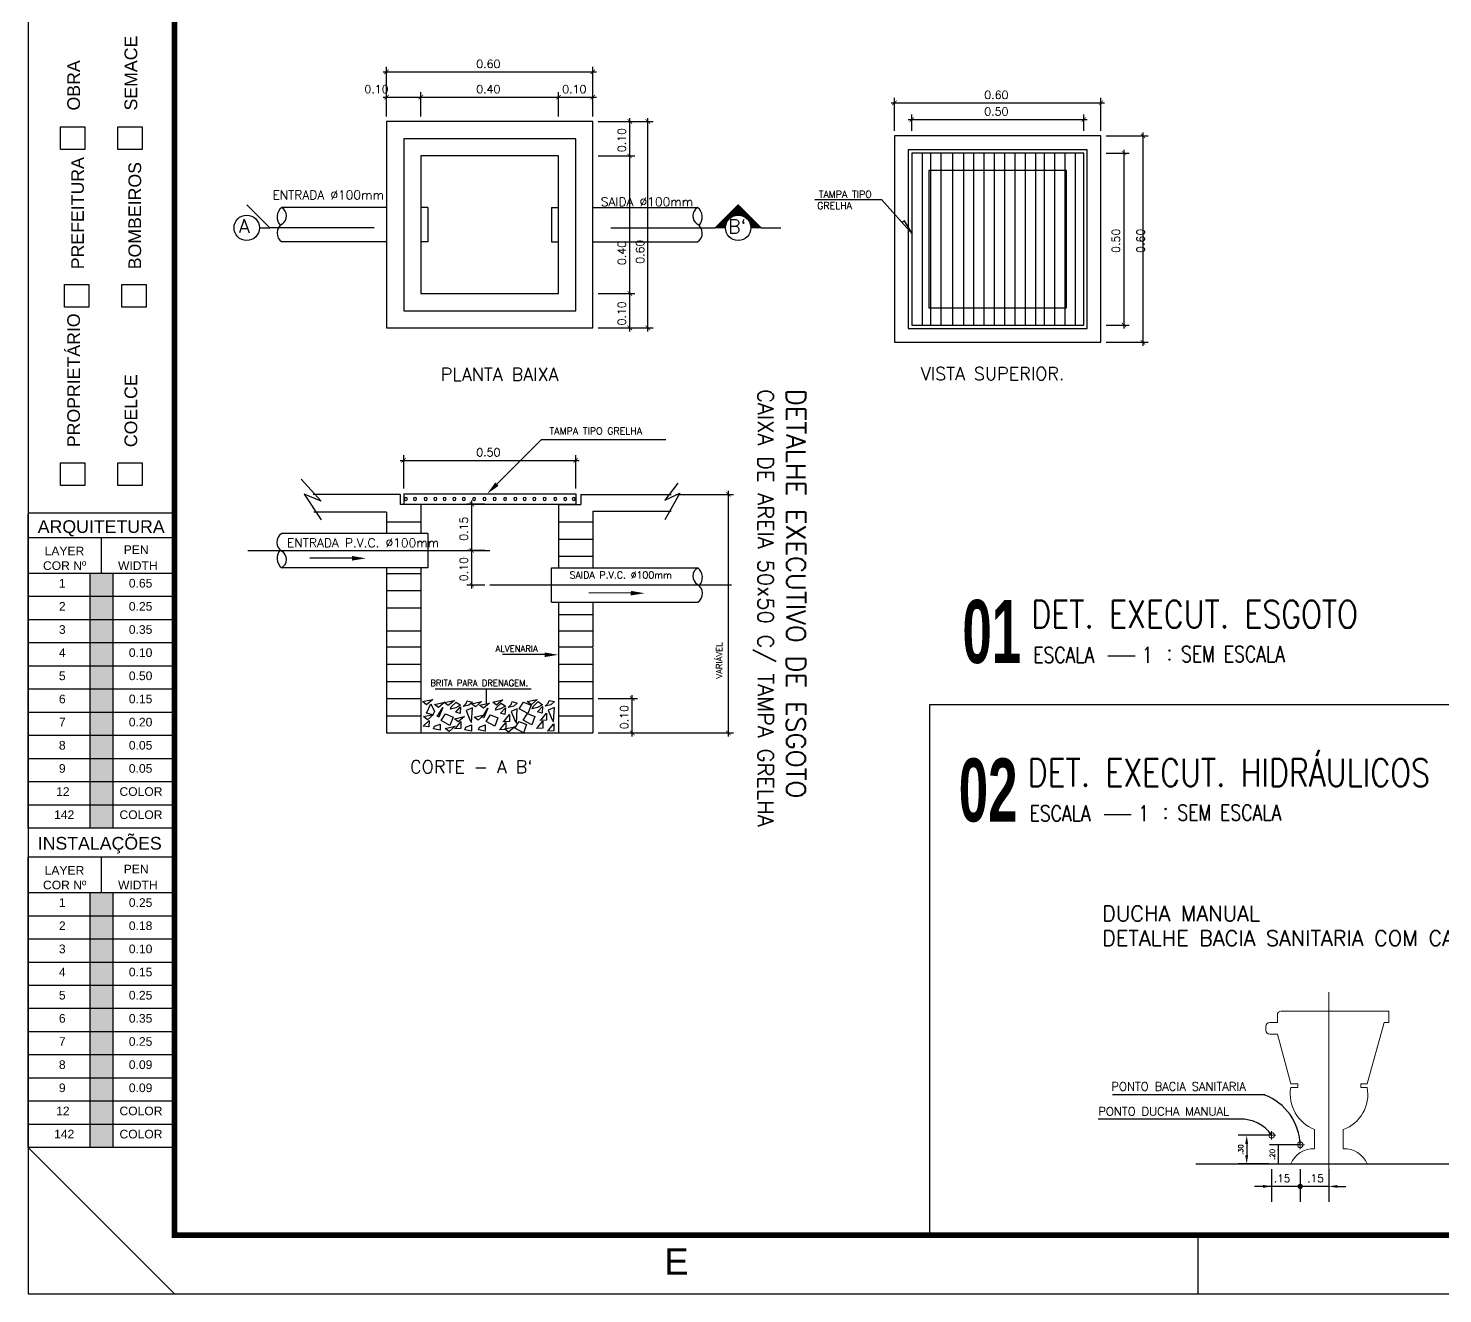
# Model space of a CAD drawing. Header units: millimetres. Extents: x -336 to -33, y -135 to 770.
# Drawn here: x -222.09 to -197.9, y 636.91 to 658.56 of the extents above; entities that cross this region are included whole.
import ezdxf
from ezdxf.enums import TextEntityAlignment as Align

# ---------------------------------------------------------------- set-up
doc = ezdxf.new("R2010")
doc.units = ezdxf.units.MM
doc.header["$LTSCALE"] = 50
doc.header["$MEASUREMENT"] = 0
for name, pattern in [('CENTER2', [28.575, 19.05, -3.175, 3.175, -3.175]), ('DASHDOT2', [0.5, 0.25, -0.125, 0, -0.125]), ('HIDDEN', [0.375, 0.25, -0.125])]:
    doc.linetypes.add(name, pattern=pattern)
doc.layers.get('0').update_dxf_attribs({"linetype": 'CONTINUOUS'})
for name, color, linetype in [('A-LAYOUT', 7, 'CONTINUOUS'), ('A-PEN-R', 1, 'CONTINUOUS'), ('CERC02', 3, 'CONTINUOUS'), ('DETALLHES_CAIXAS', 6, 'CONTINUOUS'), ("PRANCHA - PROJETU'S", 7, 'CONTINUOUS'), ('TEXT', 2, 'CONTINUOUS'), ('TUBELPAREDE', 2, 'CONTINUOUS'), ('TUBULACAO', 2, 'CONTINUOUS'), ('TXT_1', 2, 'CONTINUOUS'), ('TXT_2', 6, 'CONTINUOUS')]:
    doc.layers.add(name, color=color, linetype=linetype)
doc.layers.add('BLOCOS HIDRAULICA', color=4, linetype='CONTINUOUS', lineweight=9)
doc.styles.add('ADITIVOCAD', font='ROMANS.shx')
doc.styles.add('ARIAL', font='arial.ttf', dxfattribs={"height": 2})
doc.styles.add('REG140', font='romans.shx', dxfattribs={"width": 0.8, "height": 0.35})
doc.styles.add('REG80', font='romans.shx', dxfattribs={"width": 0.8, "height": 0.2})
doc.styles.add('ROMANS', font='romans', dxfattribs={"height": 0.1})
doc.styles.add('SANSSERIF2', font='sanssb__.ttf', dxfattribs={"width": 0.8})

# ---------------------------------------------------------------- blocks, each defined once
blk = doc.blocks.new('ADFSGASDFG')
at = {"layer": "PRANCHA - PROJETU'S"}
h = blk.add_hatch(color=1, dxfattribs=at)
h.set_gradient(color1=(255, 0, 0), color2=(255, 0, 0), tint=1)
h.paths.add_polyline_path([(278.03, 60.265), (277.634, 60.265), (277.634, 59.869), (278.03, 59.869)])
h = blk.add_hatch(color=1, dxfattribs=at)
h.set_gradient(color1=(255, 255, 0), color2=(255, 255, 0), tint=1)
h.paths.add_polyline_path([(278.03, 59.473), (278.03, 59.869), (277.634, 59.869), (277.634, 59.473)])
h = blk.add_hatch(color=1, dxfattribs=at)
h.set_gradient(color1=(0, 255, 0), color2=(0, 255, 0), tint=1)
h.paths.add_polyline_path([(278.03, 59.473), (277.634, 59.473), (277.634, 59.077), (278.03, 59.077)])
h = blk.add_hatch(color=1, dxfattribs=at)
h.set_gradient(color1=(0, 255, 255), color2=(0, 255, 255), tint=1)
h.paths.add_polyline_path([(278.03, 59.077), (277.634, 59.077), (277.634, 58.681), (278.03, 58.681)])
h = blk.add_hatch(color=1, dxfattribs=at)
h.set_gradient(color1=(0, 0, 255), color2=(0, 0, 255), tint=1)
h.paths.add_polyline_path([(278.03, 58.681), (277.634, 58.681), (277.634, 58.285), (278.03, 58.285)])
h = blk.add_hatch(color=1, dxfattribs=at)
h.set_gradient(color1=(255, 0, 255), color2=(255, 0, 255), tint=1)
h.paths.add_polyline_path([(278.03, 58.285), (277.634, 58.285), (277.634, 57.889), (278.03, 57.889)])
h = blk.add_hatch(color=1, dxfattribs=at)
h.set_gradient(color1=(255, 255, 255), tint=1)
h.paths.add_polyline_path([(278.03, 57.889), (277.634, 57.889), (277.634, 57.493), (278.03, 57.493)])
h = blk.add_hatch(color=1, dxfattribs=at)
h.set_gradient(color1=(128, 128, 128), color2=(128, 128, 128), tint=1)
h.paths.add_polyline_path([(278.03, 57.493), (277.634, 57.493), (277.634, 57.097), (278.03, 57.097)])
h = blk.add_hatch(color=1, dxfattribs=at)
h.set_gradient(color1=(192, 192, 192), color2=(192, 192, 192), tint=1)
h.paths.add_polyline_path([(278.03, 57.097), (277.634, 57.097), (277.634, 56.701), (278.03, 56.701)])
h = blk.add_hatch(color=1, dxfattribs=at)
h.set_gradient(color1=(204, 0, 0), color2=(204, 0, 0), tint=1)
h.paths.add_polyline_path([(278.03, 56.305), (278.03, 56.701), (277.634, 56.701), (277.634, 56.305)])
h = blk.add_hatch(color=1, dxfattribs=at)
h.set_gradient(color1=(0, 153, 204), color2=(0, 153, 204), tint=1)
h.paths.add_polyline_path([(278.03, 56.305), (277.634, 56.305), (277.634, 55.909), (278.03, 55.909)])
h = blk.add_hatch(color=1, dxfattribs=at)
h.set_gradient(color1=(255, 0, 0), color2=(255, 0, 0), tint=1)
h.paths.add_polyline_path([(278.03, 54.802), (277.634, 54.802), (277.634, 54.406), (278.03, 54.406)])
h = blk.add_hatch(color=1, dxfattribs=at)
h.set_gradient(color1=(255, 255, 0), color2=(255, 255, 0), tint=1)
h.paths.add_polyline_path([(278.03, 54.01), (278.03, 54.406), (277.634, 54.406), (277.634, 54.01)])
h = blk.add_hatch(color=1, dxfattribs=at)
h.set_gradient(color1=(0, 255, 0), color2=(0, 255, 0), tint=1)
h.paths.add_polyline_path([(278.03, 54.01), (277.634, 54.01), (277.634, 53.614), (278.03, 53.614)])
h = blk.add_hatch(color=1, dxfattribs=at)
h.set_gradient(color1=(0, 255, 255), color2=(0, 255, 255), tint=1)
h.paths.add_polyline_path([(278.03, 53.614), (277.634, 53.614), (277.634, 53.218), (278.03, 53.218)])
h = blk.add_hatch(color=1, dxfattribs=at)
h.set_gradient(color1=(0, 0, 255), color2=(0, 0, 255), tint=1)
h.paths.add_polyline_path([(278.03, 53.218), (277.634, 53.218), (277.634, 52.822), (278.03, 52.822)])
h = blk.add_hatch(color=1, dxfattribs=at)
h.set_gradient(color1=(255, 0, 255), color2=(255, 0, 255), tint=1)
h.paths.add_polyline_path([(278.03, 52.822), (277.634, 52.822), (277.634, 52.426), (278.03, 52.426)])
h = blk.add_hatch(color=1, dxfattribs=at)
h.set_gradient(color1=(255, 255, 255), tint=1)
h.paths.add_polyline_path([(278.03, 52.426), (277.634, 52.426), (277.634, 52.03), (278.03, 52.03)])
h = blk.add_hatch(color=1, dxfattribs=at)
h.set_gradient(color1=(128, 128, 128), color2=(128, 128, 128), tint=1)
h.paths.add_polyline_path([(278.03, 52.03), (277.634, 52.03), (277.634, 51.634), (278.03, 51.634)])
h = blk.add_hatch(color=1, dxfattribs=at)
h.set_gradient(color1=(192, 192, 192), color2=(192, 192, 192), tint=1)
h.paths.add_polyline_path([(278.03, 51.634), (277.634, 51.634), (277.634, 51.238), (278.03, 51.238)])
h = blk.add_hatch(color=1, dxfattribs=at)
h.set_gradient(color1=(204, 0, 0), color2=(204, 0, 0), tint=1)
h.paths.add_polyline_path([(278.03, 50.842), (278.03, 51.238), (277.634, 51.238), (277.634, 50.842)])
h = blk.add_hatch(color=1, dxfattribs=at)
h.set_gradient(color1=(0, 153, 204), color2=(0, 153, 204), tint=1)
h.paths.add_polyline_path([(278.03, 50.842), (277.634, 50.842), (277.634, 50.446), (278.03, 50.446)])
at = {"layer": "PRANCHA - PROJETU'S", "color": 1}
for p, q in [((276.578, 107.346), (276.578, 47.946)), ((279.078, 47.946), (276.578, 50.446)), ((296.578, 48.946), (296.578, 47.946)), ((276.578, 47.946), (360.678, 47.946))]:
    blk.add_line(p, q, dxfattribs=at)
at = {"layer": "PRANCHA - PROJETU'S"}
for p, q in [((279.086, 61.299), (276.578, 61.299)), ((276.578, 55.909), (276.578, 61.272)), ((279.086, 60.876), (276.578, 60.876)), ((279.086, 60.876), (276.578, 60.876)), ((277.832, 60.265), (277.832, 60.876)), ((279.086, 60.876), (279.086, 55.909)), ((279.086, 60.265), (276.578, 60.265)), ((277.634, 55.909), (277.634, 60.265)), ((278.03, 55.909), (278.03, 60.265)), ((279.086, 59.869), (276.578, 59.869)), ((279.086, 59.473), (276.578, 59.473)), ((279.086, 59.077), (276.578, 59.077)), ((279.086, 58.681), (276.578, 58.681)), ((279.086, 58.285), (276.578, 58.285)), ((279.086, 57.889), (276.578, 57.889)), ((279.086, 57.493), (276.578, 57.493)), ((279.086, 57.097), (276.578, 57.097)), ((279.086, 56.701), (276.578, 56.701)), ((279.086, 56.305), (276.578, 56.305)), ((279.086, 55.909), (276.578, 55.909)), ((279.086, 55.413), (276.578, 55.413)), ((276.578, 50.446), (276.578, 55.413)), ((277.832, 54.802), (277.832, 55.413)), ((279.086, 55.413), (279.086, 50.446)), ((279.086, 54.802), (276.578, 54.802)), ((277.634, 50.446), (277.634, 54.802)), ((278.03, 50.446), (278.03, 54.802)), ((279.086, 54.406), (276.578, 54.406)), ((279.086, 54.01), (276.578, 54.01)), ((279.086, 53.614), (276.578, 53.614)), ((279.086, 53.218), (276.578, 53.218)), ((279.086, 52.822), (276.578, 52.822)), ((279.086, 52.426), (276.578, 52.426)), ((279.086, 52.03), (276.578, 52.03)), ((279.086, 51.634), (276.578, 51.634)), ((279.086, 51.238), (276.578, 51.238)), ((279.086, 50.842), (276.578, 50.842)), ((279.086, 50.446), (276.578, 50.446))]:
    blk.add_line(p, q, dxfattribs=at)
at = {"layer": "PRANCHA - PROJETU'S", "color": 4, "const_width": 0.1}
blk.add_lwpolyline([(279.078, 106.346), (359.678, 106.346), (359.678, 48.946), (279.078, 48.946)], close=True, dxfattribs=at)
at = {"layer": "PRANCHA - PROJETU'S"}
for points in [[(277.13, 67.904), (277.548, 67.904), (277.548, 67.518), (277.13, 67.518)], [(278.109, 67.904), (278.526, 67.904), (278.526, 67.518), (278.109, 67.518)], [(277.197, 65.206), (277.615, 65.206), (277.615, 64.821), (277.197, 64.821)], [(278.176, 65.206), (278.594, 65.206), (278.594, 64.821), (278.176, 64.821)], [(277.13, 62.158), (277.548, 62.158), (277.548, 61.773), (277.13, 61.773)], [(278.109, 62.158), (278.526, 62.158), (278.526, 61.773), (278.109, 61.773)]]:
    blk.add_lwpolyline(points, close=True, dxfattribs=at)
at = {"layer": "PRANCHA - PROJETU'S", "color": 2, "style": 'ARIAL'}
for s, height, p in [('SEMACE', 0.2168, (278.224, 68.185)), ('OBRA', 0.2168, (277.245, 68.185)), ('PREFEITURA', 0.2168, (277.312, 65.469)), ('BOMBEIROS', 0.2168, (278.291, 65.469)), ('PROPRIETÁRIO', 0.21676, (277.245, 62.426)), ('COELCE', 0.2168, (278.224, 62.426))]:
    blk.add_text(s, height=height, rotation=90, dxfattribs=at).set_placement(p, align=Align.TOP_LEFT)
for s, p in [('ARQUITETURA', (276.74, 61.176)), ('INSTALAÇÕES', (276.74, 55.759))]:
    blk.add_text(s, height=0.21676, dxfattribs=at).set_placement(p, align=Align.TOP_LEFT)
at = {"layer": "PRANCHA - PROJETU'S", "style": 'ARIAL'}
for s, height, p in [('LAYER', 0.1479, (276.858, 60.724)), ('PEN', 0.1479, (278.211, 60.747)), ('COR Nº', 0.1479, (276.83, 60.474)), ('WIDTH', 0.1479, (278.113, 60.474)), ('1', 0.148, (277.102, 60.173)), ('0.65', 0.1479, (278.298, 60.173)), ('2', 0.148, (277.102, 59.777)), ('0.25', 0.1479, (278.298, 59.777)), ('3', 0.148, (277.102, 59.381)), ('0.35', 0.1479, (278.298, 59.381)), ('4', 0.148, (277.102, 58.985)), ('0.10', 0.1479, (278.298, 58.985)), ('5', 0.148, (277.102, 58.589)), ('0.50', 0.1479, (278.298, 58.589)), ('6', 0.148, (277.102, 58.193)), ('0.15', 0.1479, (278.298, 58.193)), ('0.20', 0.1479, (278.298, 57.797)), ('7', 0.148, (277.102, 57.797)), ('8', 0.148, (277.102, 57.401)), ('0.05', 0.1479, (278.298, 57.401)), ('9', 0.148, (277.102, 57.005)), ('0.05', 0.1479, (278.298, 57.005)), ('12', 0.1479, (277.055, 56.609)), ('COLOR', 0.1479, (278.138, 56.609)), ('142', 0.1479, (277.02, 56.213)), ('COLOR', 0.1479, (278.138, 56.213)), ('LAYER', 0.1479, (276.858, 55.261)), ('PEN', 0.1479, (278.211, 55.284)), ('COR Nº', 0.1479, (276.83, 55.011)), ('WIDTH', 0.1479, (278.113, 55.011)), ('1', 0.148, (277.102, 54.71)), ('0.25', 0.1479, (278.298, 54.71)), ('2', 0.148, (277.102, 54.314)), ('0.18', 0.1479, (278.298, 54.314)), ('3', 0.148, (277.102, 53.918)), ('0.10', 0.1479, (278.298, 53.918)), ('4', 0.148, (277.102, 53.522)), ('0.15', 0.1479, (278.298, 53.522)), ('5', 0.148, (277.102, 53.126)), ('0.25', 0.1479, (278.298, 53.126)), ('6', 0.148, (277.102, 52.73)), ('0.35', 0.1479, (278.298, 52.73)), ('7', 0.148, (277.102, 52.334)), ('0.25', 0.1479, (278.298, 52.334)), ('8', 0.148, (277.102, 51.938)), ('0.09', 0.1479, (278.298, 51.938)), ('9', 0.148, (277.102, 51.542)), ('0.09', 0.1479, (278.298, 51.542)), ('12', 0.1479, (277.055, 51.146)), ('COLOR', 0.1479, (278.138, 51.146)), ('142', 0.1479, (277.02, 50.75)), ('COLOR', 0.1479, (278.138, 50.75))]:
    blk.add_text(s, height=height, dxfattribs=at).set_placement(p, align=Align.TOP_LEFT)
at = {"layer": "PRANCHA - PROJETU'S", "color": 50, "linetype": 'Continuous', "style": 'ARIAL'}
blk.add_text('E', height=0.45, dxfattribs=at).set_placement((287.661, 48.496), align=Align.MIDDLE)
blk = doc.blocks.new('CRBODADOSÇ')
at = {"layer": "PRANCHA - PROJETU'S", "color": 3}
blk.add_line((164.825, 196.917), (165.288, 196.917), dxfattribs=at)
at = {"layer": "PRANCHA - PROJETU'S", "color": 3, "style": 'REG80', "width": 0.8}
for s, p in [('ESCALA', (163.548, 196.799)), ('1', (165.407, 196.799)), (':', (165.829, 196.842))]:
    blk.add_text(s, height=0.27, dxfattribs=at).set_placement(p)
at = {"layer": "PRANCHA - PROJETU'S", "color": 2, "style": 'REG140', "width": 0.8}
for tag, p in [('PROJETO', (163.521, 198.067)), ('DESENHO', (163.516, 197.395))]:
    blk.add_attdef(tag, p, '', height=0.472, dxfattribs=at)
at = {"layer": "PRANCHA - PROJETU'S", "style": 'SANSSERIF2', "width": 0.6}
blk.add_attdef('00', text='', height=1.08, dxfattribs=at).set_placement((162.84, 196.795), align=Align.CENTER)
at = {"layer": "PRANCHA - PROJETU'S", "color": 3, "style": 'REG80', "width": 0.8}
blk.add_attdef('ESCALA', (166.075, 196.813), '', height=0.27, dxfattribs=at)
blk = doc.blocks.new('*X1020')
at = {"color": 0}
for p, q in [((101.59, 65.457), (101.923, 65.79)), ((102.251, 65.457), (101.919, 65.789)), ((101.608, 65.457), (101.932, 65.781)), ((101.626, 65.457), (101.941, 65.772)), ((101.643, 65.457), (101.95, 65.763)), ((101.661, 65.457), (101.958, 65.755)), ((101.759, 65.543), (101.716, 65.586)), ((101.765, 65.554), (101.725, 65.594)), ((101.772, 65.565), (101.733, 65.603)), ((101.78, 65.575), (101.742, 65.612)), ((101.788, 65.584), (101.751, 65.621)), ((101.797, 65.593), (101.76, 65.63)), ((101.807, 65.601), (101.769, 65.639)), ((101.817, 65.609), (101.778, 65.648)), ((101.827, 65.615), (101.787, 65.656)), ((101.839, 65.622), (101.795, 65.665)), ((101.851, 65.627), (101.804, 65.674)), ((101.864, 65.632), (101.813, 65.683)), ((101.878, 65.636), (101.822, 65.692)), ((101.892, 65.639), (101.831, 65.701)), ((101.908, 65.641), (101.84, 65.709)), ((101.847, 65.626), (101.967, 65.746)), ((101.925, 65.641), (101.848, 65.718)), ((101.944, 65.64), (101.857, 65.727)), ((101.966, 65.636), (101.866, 65.736)), ((101.874, 65.635), (101.976, 65.737)), ((101.993, 65.627), (101.875, 65.745)), ((102.035, 65.602), (101.884, 65.754)), ((102.198, 65.457), (101.893, 65.762)), ((101.897, 65.64), (101.985, 65.728)), ((102.216, 65.457), (101.901, 65.771)), ((102.233, 65.457), (101.91, 65.78)), ((101.916, 65.641), (101.994, 65.719)), ((101.933, 65.641), (102.003, 65.71)), ((101.949, 65.639), (102.011, 65.702)), ((101.964, 65.636), (102.02, 65.693)), ((101.978, 65.633), (102.029, 65.684)), ((101.991, 65.628), (102.038, 65.675)), ((102.003, 65.622), (102.047, 65.666)), ((102.015, 65.616), (102.056, 65.657)), ((102.025, 65.609), (102.065, 65.649)), ((102.036, 65.602), (102.073, 65.64)), ((102.045, 65.594), (102.082, 65.631)), ((102.054, 65.585), (102.091, 65.622)), ((102.062, 65.576), (102.1, 65.613)), ((102.07, 65.566), (102.109, 65.604)), ((102.077, 65.555), (102.118, 65.595)), ((102.084, 65.544), (102.126, 65.587)), ((101.597, 65.457), (101.592, 65.462)), ((101.615, 65.457), (101.601, 65.471)), ((101.632, 65.457), (101.61, 65.48)), ((101.65, 65.457), (101.619, 65.488)), ((101.668, 65.457), (101.627, 65.497)), ((101.685, 65.457), (101.636, 65.506)), ((101.703, 65.457), (101.645, 65.515)), ((101.721, 65.457), (101.654, 65.524)), ((101.737, 65.458), (101.663, 65.533)), ((101.738, 65.475), (101.672, 65.541)), ((101.679, 65.457), (101.753, 65.531)), ((101.74, 65.49), (101.68, 65.55)), ((101.744, 65.505), (101.689, 65.559)), ((101.696, 65.457), (101.744, 65.504)), ((101.748, 65.518), (101.698, 65.568)), ((101.753, 65.531), (101.707, 65.577)), ((101.714, 65.457), (101.739, 65.482)), ((101.732, 65.457), (101.737, 65.463)), ((102.18, 65.457), (102.067, 65.571)), ((102.09, 65.532), (102.135, 65.578)), ((102.163, 65.457), (102.092, 65.528)), ((102.095, 65.52), (102.144, 65.569)), ((102.099, 65.506), (102.153, 65.56)), ((102.145, 65.457), (102.1, 65.502)), ((102.102, 65.492), (102.162, 65.551)), ((102.127, 65.457), (102.104, 65.48)), ((102.105, 65.477), (102.171, 65.542)), ((102.106, 65.46), (102.179, 65.534)), ((102.109, 65.457), (102.106, 65.461)), ((102.121, 65.457), (102.188, 65.525)), ((102.138, 65.457), (102.197, 65.516)), ((102.156, 65.457), (102.206, 65.507)), ((102.174, 65.457), (102.215, 65.498)), ((102.191, 65.457), (102.224, 65.489)), ((102.209, 65.457), (102.232, 65.481)), ((102.227, 65.457), (102.241, 65.472)), ((102.244, 65.457), (102.25, 65.463))]:
    blk.add_line(p, q, dxfattribs=at)

msp = doc.modelspace()

# ---------------------------------------------------------------- linework, layer by layer
at = {"color": 8}
for p, q in [((-200.948, 640.31), (-203.549, 640.31)), ((-201.373, 639.898), (-203.794, 639.898)), ((-200.717, 639.13), (-200.717, 639.13))]:
    msp.add_line(p, q, dxfattribs=at)
at = {"color": 8, "linetype": 'ByBlock'}
for p, q in [((-200.879, 639.62), (-201.403, 639.62)), ((-201.256, 639.473), (-201.256, 639.277)), ((-200.717, 639.457), (-200.717, 639.13)), ((-200.83, 639.043), (-200.83, 638.485)), ((-200.34, 639.043), (-200.34, 638.485)), ((-200.34, 639.043), (-200.34, 638.485)), ((-199.85, 639.043), (-199.85, 638.485)), ((-199.85, 638.746), (-201.121, 638.746)), ((-199.705, 638.746), (-199.56, 638.746))]:
    msp.add_line(p, q, dxfattribs=at)
at = {"linetype": 'ByBlock'}
for p, q in [((-200.34, 639.457), (-200.864, 639.457)), ((-200.879, 639.13), (-201.403, 639.13))]:
    msp.add_line(p, q, dxfattribs=at)
at = {"color": 8}
for centre, radius, start, end in [((-201.291, 639.422), 0.952, 2.1023, 68.8424), ((-201.357, 639.261), 0.637, 34.3393, 91.4406)]:
    msp.add_arc(centre, radius, start, end, dxfattribs=at)
at = {"color": 8, "linetype": 'ByBlock'}
for points in [[(-201.281, 639.473), (-201.232, 639.473), (-201.256, 639.62)], [(-200.732, 639.365), (-200.702, 639.365), (-200.717, 639.457)], [(-201.281, 639.277), (-201.232, 639.277), (-201.256, 639.13)], [(-200.732, 639.222), (-200.702, 639.222), (-200.717, 639.13)], [(-200.976, 638.771), (-200.976, 638.722), (-200.83, 638.746)], [(-199.705, 638.771), (-199.705, 638.722), (-199.85, 638.746)]]:
    msp.add_solid(points, dxfattribs=at)
at = {"layer": 'A-LAYOUT', "linetype": 'ByBlock'}
for p, q in [((-216.023, 657.81), (-212.376, 657.81)), ((-215.964, 657.049), (-215.964, 657.899)), ((-212.435, 657.049), (-212.435, 657.899)), ((-216.023, 657.378), (-215.317, 657.378)), ((-215.964, 657.049), (-215.964, 657.466)), ((-215.435, 657.378), (-212.965, 657.378)), ((-215.376, 657.049), (-215.376, 657.466)), ((-215.376, 657.049), (-215.376, 657.466)), ((-213.082, 657.378), (-212.376, 657.378)), ((-213.023, 657.049), (-213.023, 657.466)), ((-213.023, 657.049), (-213.023, 657.466)), ((-212.435, 657.049), (-212.435, 657.466)), ((-207.278, 656.802), (-207.278, 657.368)), ((-203.749, 656.802), (-203.749, 657.368)), ((-207.337, 657.28), (-203.69, 657.28)), ((-206.984, 656.802), (-206.984, 657.084)), ((-204.043, 656.802), (-204.043, 657.084)), ((-212.347, 656.96), (-211.407, 656.96)), ((-212.347, 656.96), (-211.716, 656.96)), ((-211.804, 656.313), (-211.804, 657.019)), ((-211.495, 653.372), (-211.495, 657.019)), ((-207.043, 656.996), (-203.984, 656.996)), ((-203.661, 656.714), (-202.941, 656.714)), ((-203.029, 653.126), (-203.029, 656.773)), ((-212.347, 656.372), (-211.716, 656.372)), ((-212.347, 656.372), (-211.716, 656.372)), ((-211.804, 653.961), (-211.804, 656.431)), ((-203.661, 656.42), (-203.266, 656.42)), ((-203.354, 653.42), (-203.354, 656.479)), ((-212.347, 654.019), (-211.716, 654.019)), ((-212.347, 654.019), (-211.716, 654.019)), ((-211.804, 653.372), (-211.804, 654.078)), ((-203.661, 653.479), (-203.266, 653.479)), ((-212.347, 653.431), (-211.407, 653.431)), ((-212.347, 653.431), (-211.716, 653.431)), ((-203.661, 653.185), (-202.941, 653.185)), ((-215.729, 651.165), (-212.67, 651.165)), ((-215.67, 650.682), (-215.67, 651.253)), ((-212.729, 650.682), (-212.729, 651.253)), ((-211.01, 650.583), (-210.031, 650.583)), ((-210.119, 646.444), (-210.119, 650.642)), ((-214.288, 650.417), (-214.593, 650.417)), ((-214.505, 649.563), (-214.505, 650.476)), ((-214.284, 649.621), (-214.593, 649.621)), ((-214.284, 649.621), (-214.593, 649.621)), ((-214.505, 648.974), (-214.505, 649.68)), ((-214.284, 649.033), (-214.593, 649.033)), ((-212.347, 647.091), (-211.674, 647.091)), ((-211.762, 646.444), (-211.762, 647.149)), ((-212.347, 646.502), (-210.031, 646.502)), ((-212.347, 646.502), (-211.674, 646.502))]:
    msp.add_line(p, q, dxfattribs=at)
at = {"layer": 'A-LAYOUT', "linetype": 'HIDDEN', "ltscale": 0.5}
for p, q in [((-212.729, 656.666), (-215.67, 656.666)), ((-215.67, 656.666), (-215.67, 653.725)), ((-212.729, 653.725), (-212.729, 656.666)), ((-215.67, 653.725), (-212.729, 653.725))]:
    msp.add_line(p, q, dxfattribs=at)
at = {"layer": 'A-LAYOUT'}
for p, q in [((-207.278, 656.714), (-207.278, 653.185)), ((-203.749, 656.714), (-207.278, 656.714)), ((-203.749, 653.185), (-203.749, 656.714)), ((-207.043, 656.479), (-207.043, 653.42)), ((-203.984, 656.479), (-207.043, 656.479)), ((-203.984, 653.42), (-203.984, 656.479)), ((-204.337, 656.126), (-206.69, 656.126)), ((-206.69, 656.126), (-206.69, 653.773)), ((-204.337, 653.773), (-204.337, 656.126)), ((-208.638, 655.627), (-207.499, 655.627)), ((-207.499, 655.627), (-206.969, 655.037)), ((-215.964, 655.49), (-217.754, 655.49)), ((-215.258, 655.49), (-215.376, 655.49)), ((-215.258, 655.49), (-215.258, 654.902)), ((-213.141, 655.49), (-213.141, 654.902)), ((-213.141, 655.49), (-213.023, 655.49)), ((-212.435, 655.49), (-210.646, 655.49)), ((-207.109, 655.261), (-207.147, 655.236)), ((-206.969, 655.037), (-207.109, 655.261)), ((-215.964, 654.902), (-217.754, 654.902)), ((-215.258, 654.902), (-215.376, 654.902)), ((-213.141, 654.902), (-213.023, 654.902)), ((-212.435, 654.902), (-210.646, 654.902)), ((-206.69, 653.773), (-204.337, 653.773)), ((-207.043, 653.42), (-203.984, 653.42)), ((-207.278, 653.185), (-203.749, 653.185)), ((-214.076, 650.758), (-213.312, 651.522)), ((-213.312, 651.522), (-211.188, 651.522)), ((-217.422, 650.841), (-217.082, 650.468)), ((-217.371, 650.587), (-217.082, 650.146)), ((-217.082, 650.468), (-217.371, 650.587)), ((-215.67, 650.594), (-212.729, 650.594)), ((-215.67, 650.594), (-215.67, 650.417)), ((-212.729, 650.594), (-212.729, 650.417)), ((-210.984, 650.773), (-211.205, 650.485)), ((-210.95, 650.604), (-211.205, 650.146)), ((-211.205, 650.485), (-210.95, 650.604)), ((-215.67, 650.417), (-212.729, 650.417)), ((-215.258, 649.916), (-217.756, 649.916)), ((-215.258, 649.916), (-215.258, 649.327)), ((-216.551, 649.49), (-217.272, 649.491)), ((-215.258, 649.327), (-217.756, 649.327)), ((-213.141, 649.327), (-210.643, 649.327)), ((-213.141, 648.739), (-213.141, 649.327)), ((-211.787, 648.897), (-212.507, 648.896)), ((-213.141, 648.739), (-210.643, 648.739)), ((-213.262, 647.843), (-213.982, 647.842)), ((-215.131, 647.257), (-213.491, 647.257)), ((-214.258, 647.257), (-214.258, 647.009)), ((-215.346, 647.038), (-215.173, 647.075)), ((-215.278, 646.985), (-215.346, 647.038)), ((-215.173, 647.075), (-215.278, 646.985)), ((-215.278, 646.842), (-215.203, 647)), ((-215.203, 647), (-215.143, 646.872)), ((-215.143, 646.992), (-214.969, 647.03)), ((-215.075, 646.94), (-215.143, 646.992)), ((-214.969, 647.03), (-215.075, 646.94)), ((-215.075, 646.819), (-214.999, 646.94)), ((-214.999, 646.94), (-215.067, 646.774)), ((-214.977, 647.023), (-214.804, 647.06)), ((-214.909, 646.97), (-214.977, 647.023)), ((-214.804, 647.06), (-214.909, 646.97)), ((-214.871, 646.91), (-214.856, 646.947)), ((-214.781, 646.932), (-214.871, 646.91)), ((-214.856, 646.947), (-214.774, 647.03)), ((-214.698, 646.977), (-214.781, 646.932)), ((-214.781, 646.857), (-214.698, 646.947)), ((-214.774, 647.03), (-214.698, 646.977)), ((-214.698, 646.947), (-214.706, 646.834)), ((-214.653, 646.955), (-214.6, 647.008)), ((-214.555, 646.977), (-214.653, 646.955)), ((-214.6, 647.008), (-214.585, 647.053)), ((-214.495, 646.932), (-214.6, 646.887)), ((-214.585, 647.053), (-214.495, 647.03)), ((-214.495, 647.03), (-214.555, 646.977)), ((-214.51, 647), (-214.337, 647.038)), ((-214.442, 646.947), (-214.51, 647)), ((-214.51, 646.684), (-214.495, 646.932)), ((-214.337, 647.038), (-214.442, 646.947)), ((-214.374, 646.977), (-214.201, 647.015)), ((-214.307, 646.925), (-214.374, 646.977)), ((-214.201, 647.015), (-214.307, 646.925)), ((-214.307, 646.804), (-214.231, 646.925)), ((-214.231, 646.925), (-214.299, 646.759)), ((-214.148, 647.03), (-213.975, 647.068)), ((-214.081, 646.977), (-214.148, 647.03)), ((-214.103, 646.895), (-214.088, 646.932)), ((-214.013, 646.917), (-214.103, 646.895)), ((-214.088, 646.932), (-214.005, 647.015)), ((-213.975, 647.068), (-214.081, 646.977)), ((-213.93, 646.962), (-214.013, 646.917)), ((-214.013, 646.842), (-213.93, 646.932)), ((-214.005, 647.015), (-213.93, 646.962)), ((-213.93, 646.932), (-213.938, 646.819)), ((-213.885, 646.94), (-213.832, 646.992)), ((-213.787, 646.962), (-213.885, 646.94)), ((-213.832, 646.992), (-213.817, 647.038)), ((-213.727, 646.917), (-213.832, 646.872)), ((-213.817, 647.038), (-213.727, 647.015)), ((-213.727, 647.015), (-213.787, 646.962)), ((-213.742, 646.669), (-213.727, 646.917)), ((-213.697, 646.917), (-213.621, 647.03)), ((-213.546, 646.834), (-213.697, 646.917)), ((-213.621, 647.03), (-213.493, 646.977)), ((-213.561, 647.038), (-213.388, 647.075)), ((-213.493, 646.985), (-213.561, 647.038)), ((-213.493, 646.977), (-213.546, 646.834)), ((-213.388, 647.075), (-213.493, 646.985)), ((-213.471, 646.917), (-213.456, 646.955)), ((-213.38, 646.94), (-213.471, 646.917)), ((-213.456, 646.955), (-213.373, 647.038)), ((-213.297, 646.985), (-213.38, 646.94)), ((-213.38, 646.865), (-213.297, 646.955)), ((-213.373, 647.038), (-213.297, 646.985)), ((-213.297, 646.955), (-213.305, 646.842)), ((-213.252, 646.962), (-213.2, 647.015)), ((-213.154, 646.985), (-213.252, 646.962)), ((-213.2, 647.015), (-213.185, 647.06)), ((-213.094, 646.94), (-213.2, 646.895)), ((-213.185, 647.06), (-213.094, 647.038)), ((-213.094, 647.038), (-213.154, 646.985)), ((-213.109, 646.691), (-213.094, 646.94)), ((-215.338, 646.616), (-215.233, 646.714)), ((-215.331, 646.782), (-215.158, 646.819)), ((-215.263, 646.729), (-215.331, 646.782)), ((-215.173, 646.812), (-215.278, 646.842)), ((-215.158, 646.819), (-215.263, 646.729)), ((-215.233, 646.714), (-215.24, 646.609)), ((-215.143, 646.872), (-215.173, 646.812)), ((-215.105, 646.797), (-215.075, 646.819)), ((-215.067, 646.774), (-215.105, 646.797)), ((-215.03, 646.714), (-214.954, 646.827)), ((-214.879, 646.631), (-215.03, 646.714)), ((-214.954, 646.827), (-214.826, 646.774)), ((-214.826, 646.774), (-214.879, 646.631)), ((-214.804, 646.744), (-214.63, 646.782)), ((-214.736, 646.691), (-214.804, 646.744)), ((-214.706, 646.834), (-214.781, 646.857)), ((-214.781, 646.586), (-214.691, 646.699)), ((-214.63, 646.782), (-214.736, 646.691)), ((-214.691, 646.699), (-214.691, 646.579)), ((-214.6, 646.887), (-214.54, 646.729)), ((-214.54, 646.729), (-214.51, 646.684)), ((-214.465, 646.774), (-214.292, 646.812)), ((-214.397, 646.722), (-214.465, 646.774)), ((-214.292, 646.812), (-214.397, 646.722)), ((-214.337, 646.782), (-214.307, 646.804)), ((-214.299, 646.759), (-214.337, 646.782)), ((-214.261, 646.699), (-214.186, 646.812)), ((-214.111, 646.616), (-214.261, 646.699)), ((-214.186, 646.812), (-214.058, 646.759)), ((-214.058, 646.759), (-214.111, 646.616)), ((-213.938, 646.819), (-214.013, 646.842)), ((-214.013, 646.571), (-213.923, 646.684)), ((-213.862, 646.699), (-213.975, 646.691)), ((-213.953, 646.706), (-213.862, 646.819)), ((-213.923, 646.684), (-213.923, 646.564)), ((-213.862, 646.819), (-213.862, 646.699)), ((-213.832, 646.872), (-213.772, 646.714)), ((-213.772, 646.714), (-213.742, 646.669)), ((-213.772, 646.586), (-213.697, 646.699)), ((-213.697, 646.699), (-213.569, 646.646)), ((-213.629, 646.722), (-213.554, 646.834)), ((-213.478, 646.639), (-213.629, 646.722)), ((-213.554, 646.834), (-213.425, 646.782)), ((-213.425, 646.782), (-213.478, 646.639)), ((-213.305, 646.842), (-213.38, 646.865)), ((-213.38, 646.594), (-213.29, 646.706)), ((-213.23, 646.722), (-213.343, 646.714)), ((-213.32, 646.729), (-213.23, 646.842)), ((-213.29, 646.706), (-213.29, 646.586)), ((-213.23, 646.842), (-213.23, 646.722)), ((-213.2, 646.895), (-213.139, 646.737)), ((-213.139, 646.737), (-213.109, 646.691)), ((-215.376, 646.502), (-213.023, 646.502)), ((-215.24, 646.609), (-215.338, 646.616)), ((-215.158, 646.571), (-215.143, 646.616)), ((-215.045, 646.548), (-215.158, 646.571)), ((-215.143, 646.616), (-215.045, 646.654)), ((-215.045, 646.654), (-215.045, 646.548)), ((-214.962, 646.579), (-214.789, 646.616)), ((-214.894, 646.526), (-214.962, 646.579)), ((-214.789, 646.616), (-214.894, 646.526)), ((-214.691, 646.579), (-214.804, 646.571)), ((-214.623, 646.556), (-214.608, 646.601)), ((-214.51, 646.533), (-214.623, 646.556)), ((-214.608, 646.601), (-214.51, 646.639)), ((-214.51, 646.639), (-214.51, 646.533)), ((-214.389, 646.556), (-214.374, 646.601)), ((-214.276, 646.533), (-214.389, 646.556)), ((-214.374, 646.601), (-214.276, 646.639)), ((-214.276, 646.639), (-214.276, 646.533)), ((-213.923, 646.564), (-214.035, 646.556)), ((-213.945, 646.571), (-213.772, 646.609)), ((-213.877, 646.518), (-213.945, 646.571)), ((-213.772, 646.609), (-213.877, 646.518)), ((-213.621, 646.503), (-213.772, 646.586)), ((-213.569, 646.646), (-213.621, 646.503)), ((-213.29, 646.586), (-213.403, 646.579)), ((-213.102, 646.541), (-213.215, 646.533)), ((-213.192, 646.548), (-213.102, 646.661)), ((-213.102, 646.661), (-213.102, 646.541))]:
    msp.add_line(p, q, dxfattribs=at)
at = {"layer": 'A-LAYOUT', "linetype": 'CENTER2'}
for p, q in [((-218.335, 649.621), (-214.196, 649.621)), ((-210.064, 649.033), (-214.196, 649.033))]:
    msp.add_line(p, q, dxfattribs=at)
at = {"layer": 'A-LAYOUT', "linetype": 'ByBlock', "const_width": 0.0115}
for points in [[(-215.926, 657.849), (-216.002, 657.772)], [(-212.473, 657.772), (-212.397, 657.849)], [(-215.926, 657.416), (-216.002, 657.339)], [(-215.414, 657.339), (-215.338, 657.416)], [(-215.338, 657.416), (-215.414, 657.339)], [(-212.985, 657.416), (-213.062, 657.339)], [(-213.062, 657.339), (-212.985, 657.416)], [(-212.473, 657.339), (-212.397, 657.416)], [(-207.24, 657.318), (-207.316, 657.241)], [(-203.787, 657.241), (-203.711, 657.318)], [(-211.766, 656.922), (-211.843, 656.999)], [(-211.457, 656.922), (-211.533, 656.999)], [(-206.946, 657.034), (-207.022, 656.957)], [(-204.081, 656.957), (-204.005, 657.034)], [(-202.991, 656.676), (-203.067, 656.752)], [(-211.843, 656.41), (-211.766, 656.334)], [(-211.766, 656.334), (-211.843, 656.41)], [(-203.316, 656.382), (-203.392, 656.458)], [(-211.766, 653.981), (-211.843, 654.058)], [(-211.843, 654.058), (-211.766, 653.981)], [(-211.843, 653.47), (-211.766, 653.393)], [(-211.533, 653.47), (-211.457, 653.393)], [(-203.392, 653.517), (-203.316, 653.441)], [(-203.067, 653.223), (-202.991, 653.147)], [(-215.632, 651.203), (-215.708, 651.127)], [(-212.767, 651.127), (-212.691, 651.203)], [(-210.081, 650.545), (-210.158, 650.622)], [(-214.467, 650.379), (-214.543, 650.456)], [(-214.543, 649.66), (-214.467, 649.583)], [(-214.467, 649.583), (-214.543, 649.66)], [(-214.543, 649.072), (-214.467, 648.995)], [(-211.724, 647.052), (-211.801, 647.129)], [(-211.801, 646.541), (-211.724, 646.464)], [(-210.158, 646.541), (-210.081, 646.464)]]:
    msp.add_lwpolyline(points, dxfattribs=at)
at = {"layer": 'A-LAYOUT'}
for centre, radius, start, end in [((-217.625, 655.326), 0.209, 128.1461, 222.7189), ((-217.838, 655.347), 0.166, 302.166, 59.5336), ((-210.561, 655.347), 0.166, 120.4664, 237.834), ((-210.774, 655.326), 0.209, 317.2811, 51.8539), ((-217.653, 655.053), 0.182, 122.166, 236.2528), ((-210.746, 655.053), 0.182, 303.7472, 57.834), ((-215.634, 650.506), 0.0265, 0, 180), ((-215.634, 650.506), 0.0265, 180, 0), ((-215.475, 650.506), 0.0265, 0, 180), ((-215.475, 650.506), 0.0265, 180, 0), ((-215.295, 650.506), 0.0265, 0, 180), ((-215.295, 650.506), 0.0265, 180, 0), ((-215.129, 650.506), 0.0265, 0, 180), ((-215.129, 650.506), 0.0265, 180, 0), ((-214.971, 650.506), 0.0265, 0, 180), ((-214.971, 650.506), 0.0265, 180, 0), ((-214.804, 650.506), 0.0265, 0, 180), ((-214.804, 650.506), 0.0265, 180, 0), ((-214.642, 650.506), 0.0265, 0, 180), ((-214.642, 650.506), 0.0265, 180, 0), ((-214.466, 650.506), 0.0265, 0, 180), ((-214.466, 650.506), 0.0265, 180, 0), ((-214.289, 650.506), 0.0265, 0, 180), ((-214.289, 650.506), 0.0265, 180, 0), ((-214.113, 650.506), 0.0265, 0, 180), ((-214.113, 650.506), 0.0265, 180, 0), ((-213.936, 650.506), 0.0265, 0, 180), ((-213.936, 650.506), 0.0265, 180, 0), ((-213.76, 650.506), 0.0265, 0, 180), ((-213.76, 650.506), 0.0265, 180, 0), ((-213.601, 650.506), 0.0265, 0, 180), ((-213.601, 650.506), 0.0265, 180, 0), ((-213.436, 650.506), 0.0265, 0, 180), ((-213.436, 650.506), 0.0265, 180, 0), ((-213.258, 650.506), 0.0265, 0, 180), ((-213.258, 650.506), 0.0265, 180, 0), ((-213.079, 650.506), 0.0265, 0, 180), ((-213.079, 650.506), 0.0265, 180, 0), ((-212.908, 650.506), 0.0265, 0, 180), ((-212.908, 650.506), 0.0265, 180, 0), ((-212.762, 650.506), 0.0265, 0, 180), ((-212.762, 650.506), 0.0265, 180, 0), ((-217.655, 649.765), 0.182, 123.7472, 237.834), ((-217.627, 649.492), 0.209, 137.2811, 231.8539), ((-217.84, 649.47), 0.166, 300.4664, 57.834), ((-210.559, 649.184), 0.166, 120.4664, 237.834), ((-210.772, 649.163), 0.209, 317.2811, 51.8539), ((-210.744, 648.89), 0.182, 303.7472, 57.834)]:
    msp.add_arc(centre, radius, start, end, dxfattribs=at)
for points in [[(-214.049, 650.73), (-214.104, 650.786), (-214.243, 650.592)], [(-216.551, 649.529), (-216.551, 649.451), (-216.316, 649.49)], [(-211.786, 648.933), (-211.787, 648.854), (-211.551, 648.893)], [(-213.261, 647.879), (-213.262, 647.801), (-213.026, 647.839)]]:
    msp.add_solid(points, dxfattribs=at)
at = {"layer": 'A-PEN-R'}
for p, q in [((-206.673, 637.911), (-206.673, 646.989)), ((-206.673, 646.989), (-156.489, 646.989))]:
    msp.add_line(p, q, dxfattribs=at)
at = {"layer": 'BLOCOS HIDRAULICA', "linetype": 'DASHDOT2'}
msp.add_line((-199.85, 638.64), (-199.85, 642.071), dxfattribs=at)
at = {"layer": 'BLOCOS HIDRAULICA'}
for p, q in [((-200.732, 641.548), (-200.732, 641.678)), ((-200.667, 641.744), (-198.826, 641.744)), ((-198.826, 641.744), (-198.826, 641.548)), ((-200.928, 641.417), (-200.928, 641.482)), ((-200.863, 641.548), (-200.732, 641.548)), ((-198.903, 641.548), (-199.197, 640.502)), ((-198.826, 641.548), (-198.903, 641.548)), ((-200.732, 641.352), (-200.863, 641.352)), ((-200.504, 640.502), (-200.732, 641.352)), ((-200.382, 640.502), (-200.504, 640.502)), ((-200.504, 640.437), (-200.382, 640.437)), ((-200.382, 640.437), (-200.382, 640.502)), ((-199.197, 640.502), (-199.306, 640.502)), ((-199.306, 640.437), (-199.197, 640.437)), ((-200.095, 639.392), (-200.095, 639.718)), ((-199.605, 639.718), (-199.605, 639.392)), ((-200.904, 639.62), (-200.756, 639.62)), ((-200.414, 639.457), (-200.266, 639.457))]:
    msp.add_line(p, q, dxfattribs=at)
at = {"layer": 'BLOCOS HIDRAULICA', "color": 8}
for p, q in [((-199.306, 640.502), (-199.306, 640.437)), ((-199.197, 639.13), (-200.504, 639.13))]:
    msp.add_line(p, q, dxfattribs=at)
at = {"layer": 'BLOCOS HIDRAULICA', "linetype": 'Continuous'}
for p, q in [((-200.83, 639.546), (-200.83, 639.694)), ((-200.34, 639.383), (-200.34, 639.531))]:
    msp.add_line(p, q, dxfattribs=at)
at = {"layer": 'BLOCOS HIDRAULICA'}
for centre in [(-200.83, 639.62), (-200.34, 639.457)]:
    msp.add_circle(centre, 0.0481, dxfattribs=at)
for centre, radius, start, end in [((-200.667, 641.678), 0.0653, 90, 180), ((-200.863, 641.482), 0.0653, 90, 180), ((-200.863, 641.417), 0.0653, 180, 270), ((-199.848, 640.334), 0.664, 171.092, 248.1169), ((-199.824, 640.318), 0.639, 290.0734, 10.7177), ((-200.109, 638.963), 0.429, 88.2287, 157.0098), ((-199.583, 638.977), 0.415, 21.6607, 93.1009)]:
    msp.add_arc(centre, radius, start, end, dxfattribs=at)
at = {"layer": 'DETALLHES_CAIXAS'}
for p, q in [((-215.964, 656.96), (-215.964, 653.431)), ((-212.435, 656.96), (-215.964, 656.96)), ((-212.435, 653.431), (-212.435, 656.96)), ((-213.023, 656.372), (-215.376, 656.372)), ((-215.376, 656.372), (-215.376, 654.019)), ((-213.023, 654.019), (-213.023, 656.372)), ((-206.984, 656.42), (-206.984, 653.479)), ((-204.043, 656.42), (-206.984, 656.42)), ((-206.807, 656.42), (-206.807, 653.479)), ((-206.66, 656.42), (-206.66, 653.479)), ((-206.484, 656.42), (-206.484, 653.479)), ((-206.288, 656.42), (-206.288, 653.479)), ((-206.101, 656.42), (-206.101, 653.479)), ((-205.925, 656.42), (-205.925, 653.479)), ((-205.749, 656.42), (-205.749, 653.479)), ((-205.572, 656.42), (-205.572, 653.479)), ((-205.396, 656.42), (-205.396, 653.479)), ((-205.219, 656.42), (-205.219, 653.479)), ((-205.043, 656.42), (-205.043, 653.479)), ((-204.866, 656.42), (-204.866, 653.479)), ((-204.719, 656.42), (-204.719, 653.479)), ((-204.543, 656.42), (-204.543, 653.479)), ((-204.366, 656.42), (-204.366, 653.479)), ((-204.19, 656.42), (-204.19, 653.479)), ((-204.043, 653.479), (-204.043, 656.42)), ((-215.376, 654.019), (-213.023, 654.019)), ((-206.984, 653.479), (-204.043, 653.479)), ((-215.964, 653.431), (-212.435, 653.431)), ((-215.733, 650.583), (-217.22, 650.583)), ((-215.733, 650.583), (-215.733, 650.408)), ((-212.641, 650.583), (-211.098, 650.583)), ((-212.641, 650.583), (-212.641, 650.408)), ((-215.376, 650.408), (-215.733, 650.408)), ((-215.376, 650.408), (-215.376, 649.916)), ((-213.023, 650.408), (-213.023, 649.327)), ((-213.023, 650.408), (-212.641, 650.408)), ((-215.964, 650.28), (-217.208, 650.28)), ((-215.964, 650.28), (-215.964, 649.916)), ((-215.964, 650.114), (-215.376, 650.114)), ((-213.023, 650.114), (-212.435, 650.114)), ((-212.435, 650.294), (-212.435, 649.327)), ((-212.435, 650.294), (-211.098, 650.294)), ((-213.023, 649.82), (-212.435, 649.82)), ((-213.023, 649.526), (-212.435, 649.526)), ((-215.964, 649.327), (-215.964, 647.973)), ((-215.964, 649.232), (-215.376, 649.232)), ((-215.376, 649.327), (-215.376, 647.973)), ((-215.964, 648.937), (-215.376, 648.937)), ((-215.964, 648.643), (-215.376, 648.643)), ((-213.023, 648.739), (-213.023, 647.973)), ((-212.435, 648.739), (-212.435, 647.973)), ((-213.023, 648.531), (-212.435, 648.531)), ((-215.964, 648.252), (-215.376, 648.252)), ((-213.023, 648.252), (-212.435, 648.252)), ((-215.964, 647.973), (-215.964, 646.502)), ((-215.964, 647.973), (-215.376, 647.973)), ((-215.376, 647.973), (-215.376, 646.502)), ((-213.023, 647.973), (-212.435, 647.973)), ((-213.023, 647.958), (-213.023, 646.502)), ((-212.435, 647.958), (-212.435, 646.502)), ((-215.964, 647.679), (-215.376, 647.679)), ((-213.023, 647.679), (-212.435, 647.679)), ((-215.964, 647.385), (-215.376, 647.385)), ((-213.023, 647.385), (-212.435, 647.385)), ((-215.964, 647.091), (-215.376, 647.091)), ((-213.023, 647.091), (-212.435, 647.091)), ((-215.964, 646.797), (-215.376, 646.797)), ((-213.023, 646.797), (-212.435, 646.797)), ((-215.964, 646.502), (-215.376, 646.502)), ((-213.023, 646.502), (-212.435, 646.502))]:
    msp.add_line(p, q, dxfattribs=at)
at = {"layer": 'TUBELPAREDE'}
msp.add_line((-202.127, 639.13), (-197.644, 639.13), dxfattribs=at)
at = {"layer": 'TUBULACAO', "color": 8, "const_width": 0.0454}
msp.add_lwpolyline([(-200.363, 638.746, 1), (-200.318, 638.746, 1)], format="xyb", close=True, dxfattribs=at)
at = {"layer": 'TXT_1'}
for p, q in [((-218.354, 655.536), (-217.961, 655.143)), ((-209.951, 655.536), (-210.344, 655.143)), ((-209.558, 655.143), (-209.951, 655.536)), ((-218.137, 655.143), (-217.961, 655.143)), ((-210.167, 655.143), (-210.344, 655.143)), ((-209.558, 655.143), (-209.734, 655.143))]:
    msp.add_line(p, q, dxfattribs=at)
for centre in [(-218.354, 655.143), (-209.951, 655.143)]:
    msp.add_circle(centre, 0.217, dxfattribs=at)
at = {"layer": 'TXT_2', "linetype": 'CENTER2'}
for p, q in [((-216.177, 655.143), (-217.961, 655.143)), ((-212.128, 655.143), (-210.344, 655.143)), ((-209.558, 655.143), (-209.223, 655.143))]:
    msp.add_line(p, q, dxfattribs=at)

# ---------------------------------------------------------------- block references
at = {"layer": "PRANCHA - PROJETU'S", "color": 1}
msp.add_blockref('ADFSGASDFG', (-498.667, 588.965), dxfattribs=at)
at = {"layer": "PRANCHA - PROJETU'S"}
for p, values in [((-368.454, 450.903), {'ESCALA': 'SEM ESCALA', 'DESENHO': 'DET. EXECUT. ESGOTO', '00': '01'}), ((-368.517, 448.192), {'ESCALA': 'SEM ESCALA', 'DESENHO': 'DET. EXECUT. HIDRÁULICOS', '00': '02'})]:
    msp.add_blockref('CRBODADOSÇ', p, dxfattribs=at).add_auto_attribs(values)
at = {"layer": 'TXT_1', "xscale": -1.176362552986596, "yscale": 1.176362552987934, "zscale": 1.176362552987666}
msp.add_blockref('*X1020', (-90.054, 578.142), dxfattribs=at)

# ---------------------------------------------------------------- texts
at = {"color": 8, "linetype": 'ByBlock', "style": 'ROMANS'}
msp.add_text('.30', height=0.0817, rotation=90, dxfattribs=at).set_placement((-201.358, 639.376), align=Align.MIDDLE_CENTER)
msp.add_text('.20', height=0.0871, rotation=90, dxfattribs=at).set_placement((-200.818, 639.293), align=Align.MIDDLE)
for p in [(-200.651, 638.882), (-200.08, 638.885)]:
    msp.add_text('.15', height=0.1307, dxfattribs=at).set_placement(p, align=Align.MIDDLE_CENTER)
at = {"layer": 'A-LAYOUT', "style": 'ROMANS'}
for s, p in [('0.60', (-214.429, 657.879)), ('0.10', (-216.341, 657.446)), ('0.40', (-214.429, 657.446)), ('0.10', (-212.959, 657.446)), ('0.60', (-205.743, 657.348)), ('0.50', (-205.743, 657.064)), ('0.50', (-214.429, 651.234))]:
    msp.add_text(s, height=0.1376, dxfattribs=at).set_placement(p)
for s, height, p in [('0.10', 0.1376, (-211.873, 656.437)), ('0.40', 0.1376, (-211.869, 654.506)), ('0.60', 0.1376, (-211.56, 654.528)), ('0.50', 0.1376, (-203.423, 654.714)), ('0.60', 0.1376, (-203, 654.714)), ('0.10', 0.1376, (-211.873, 653.473)), ('0.15', 0.1376, (-214.574, 649.79)), ('0.10', 0.1376, (-214.574, 649.098)), ('VARIÁVEL', 0.1059, (-210.222, 647.431)), ('0.10', 0.1376, (-211.831, 646.567))]:
    msp.add_text(s, height=height, rotation=90, dxfattribs=at).set_placement(p)
for s, height, p in [('ENTRADA %%C100mm', 0.15293, (-217.913, 655.706)), ('SAIDA %%C100mm', 0.15293, (-212.299, 655.588)), ('TAMPA TIPO', 0.1176, (-208.574, 655.716)), ('GRELHA', 0.1176, (-208.6, 655.523)), ('TAMPA TIPO GRELHA ', 0.11764, (-213.177, 651.667)), ('ENTRADA P.V.C. %%C100mm', 0.15293, (-217.665, 649.755)), ('SAIDA P.V.C. %%C100mm', 0.11764, (-212.833, 649.205)), ('ALVENARIA', 0.1059, (-214.099, 647.944)), ('BRITA PARA DRENAGEM.', 0.10587, (-215.215, 647.356))]:
    msp.add_text(s, height=height, dxfattribs=at).set_placement(p, align=Align.MIDDLE_LEFT)
at = {"layer": 'CERC02', "style": 'ROMANS'}
for s, p in [('PONTO BACIA SANITARIA', (-203.572, 640.528)), ('PONTO DUCHA MANUAL', (-203.795, 640.102))]:
    msp.add_text(s, height=0.1452, dxfattribs=at).set_placement(p, align=Align.TOP_LEFT)
at = {"layer": 'TEXT', "style": 'ROMANS'}
for s, p in [('DUCHA MANUAL', (-203.727, 643.544)), ('DETALHE BACIA SANITARIA COM CAIXA ACOPLADA', (-203.727, 643.123))]:
    msp.add_text(s, height=0.26136, dxfattribs=at).set_placement(p, align=Align.TOP_LEFT)
at = {"layer": 'TXT_1', "style": 'ADITIVOCAD'}
for s, height, p in [('A', 0.235, (-218.395, 655.172)), ('B`', 0.2353, (-209.966, 655.166)), ('PLANTA BAIXA', 0.22057, (-214.029, 652.637)), ('VISTA SUPERIOR.', 0.22057, (-205.6, 652.648)), ('CORTE - A B`', 0.22057, (-214.512, 645.924))]:
    msp.add_text(s, height=height, dxfattribs=at).set_placement(p, align=Align.MIDDLE)
at = {"layer": 'TXT_2', "style": 'ADITIVOCAD'}
for s, height, p in [('CAIXA DE AREIA 50x50 C/ TAMPA GRELHA', 0.26468, (-209.614, 652.385)), ('DETALHE EXECUTIVO DE ESGOTO', 0.3235, (-209.123, 652.385))]:
    msp.add_text(s, height=height, rotation=270, dxfattribs=at).set_placement(p)

doc.saveas('drawing.dxf')
